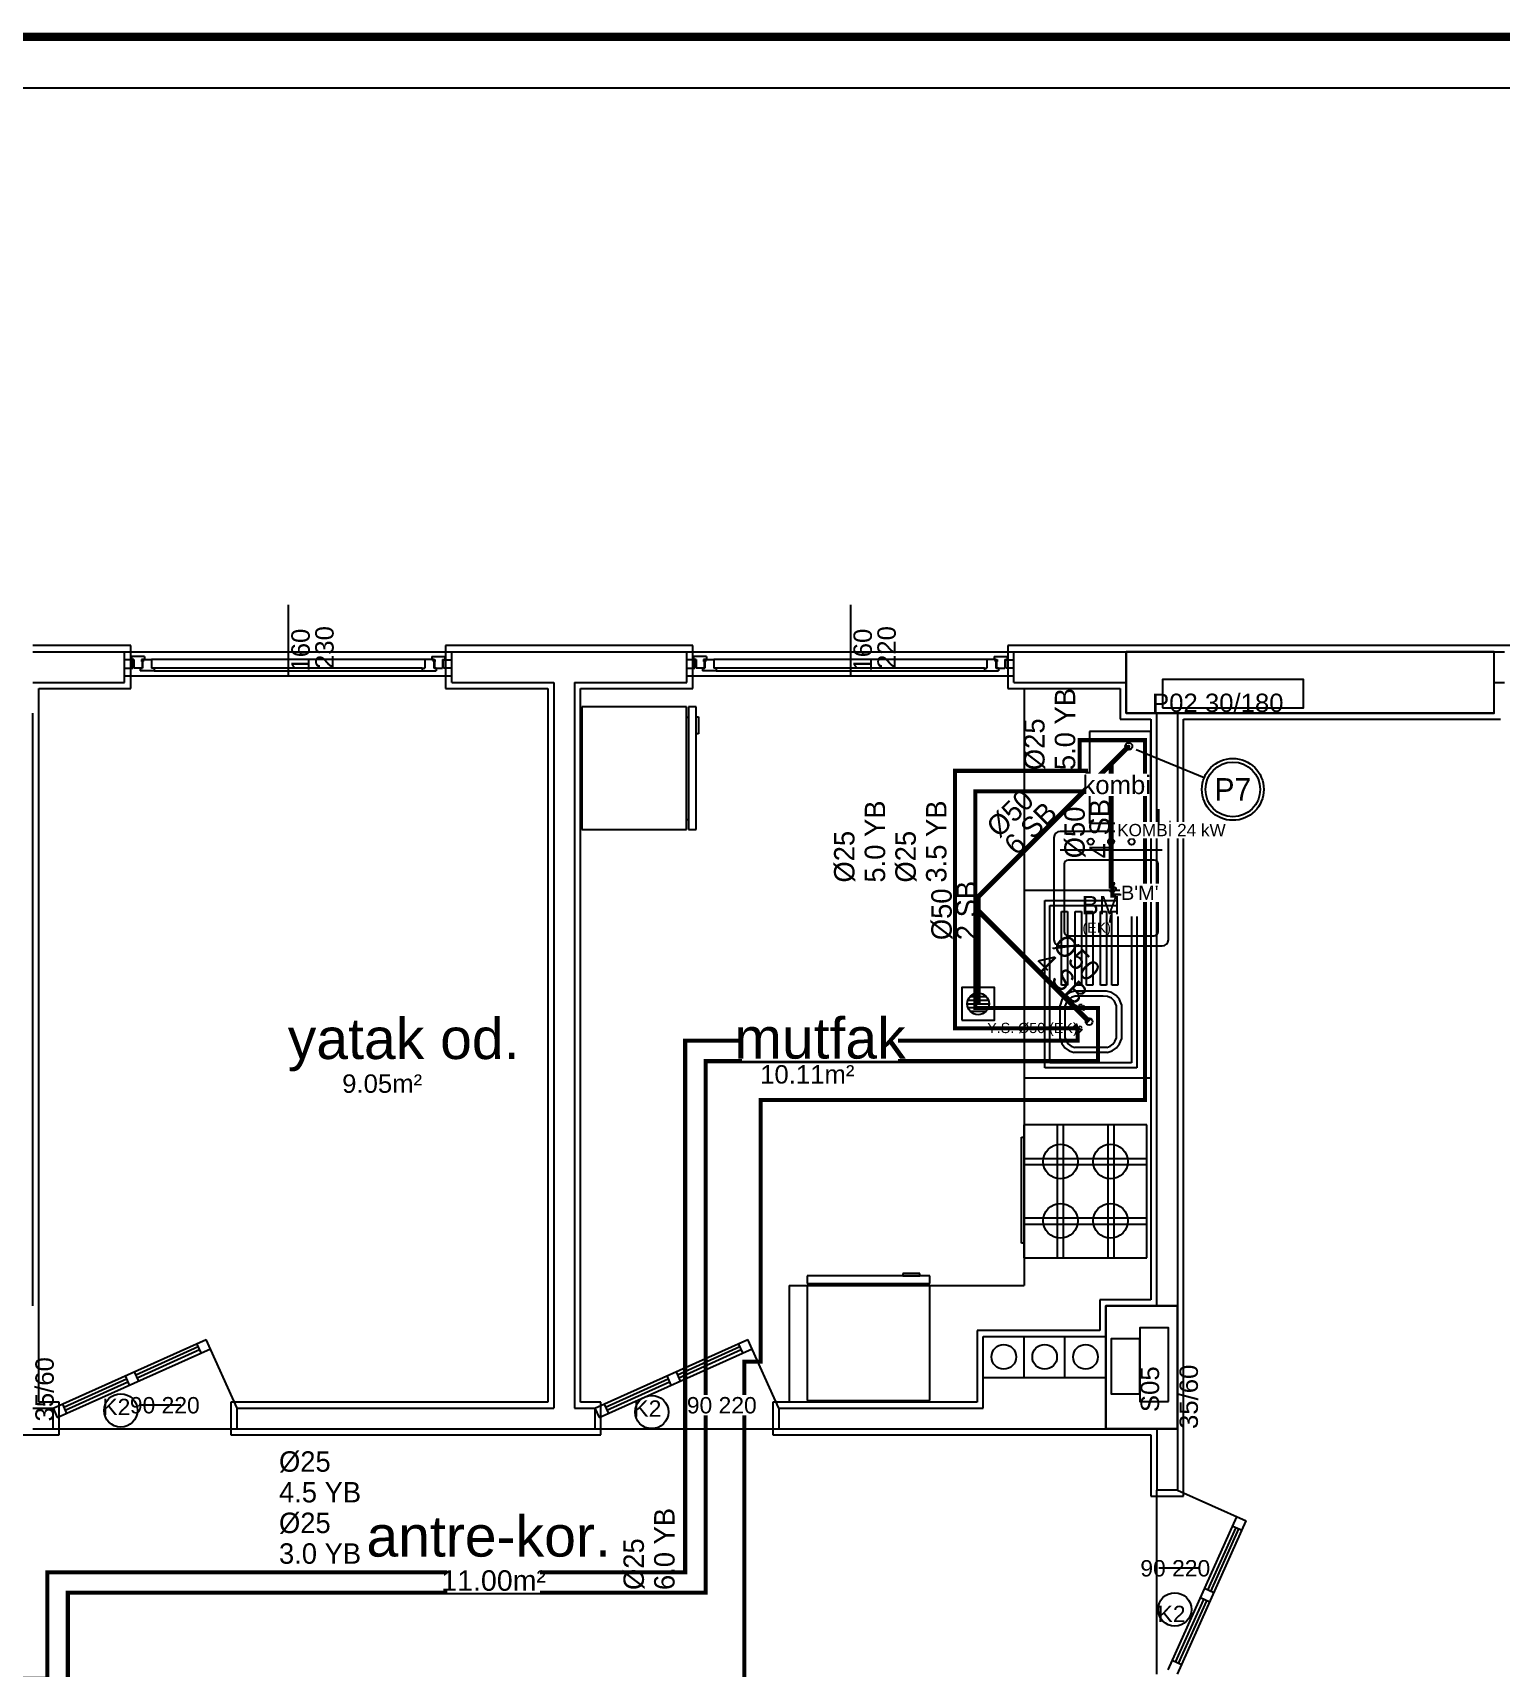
# Model space of a CAD drawing. Header units: centimetres. Extents: x -7420 to 31836, y -2 to 2802.
# Drawn here: x 13361 to 14079, y 2003 to 2802 of the extents above; entities that cross this region are included whole.
import ezdxf
from ezdxf.enums import TextEntityAlignment as Align

# ---------------------------------------------------------------- set-up
doc = ezdxf.new("R2010")
doc.units = ezdxf.units.CM
doc.linetypes.add('BASMA HATTI', pattern=[31, 25, -6])
doc.linetypes.add('PISSU HATTI', pattern=[26, 20, -6])
for name, color, linetype in [('ROTAS-CIHAZ', 135, 'CONTINUOUS'), ('ROTAS-MIMARI', 8, 'CONTINUOUS'), ('ROTAS-MIMARI-KOLON', 8, 'CONTINUOUS'), ('ROTAS-MIMARI-YAZI', 8, 'CONTINUOUS'), ('ROTAS-PAFTA', 7, 'CONTINUOUS'), ('ROTAS-PISSU-BORU-TAVANDAN', 6, 'PISSU HATTI'), ('ROTAS-PISSU-KOLONNO', 211, 'CONTINUOUS'), ('ROTAS-SEMBOL-KILAVUZ', 8, 'Continuous'), ('ROTAS-SICAKSU-BORU', 1, 'BASMA HATTI'), ('ROTAS-SOGUKSU-BORU', 5, 'CONTINUOUS'), ('ROTAS-TEFRIS', 15, 'CONTINUOUS')]:
    doc.layers.add(name, color=color, linetype=linetype)
doc.styles.add('ROTAS', font='arial.ttf')

# ---------------------------------------------------------------- blocks, each defined once
blk = doc.blocks.new('ROTAS-PIS-SU-CAP-SB')
for tag, p in [('PSCP_001', (0.833, 1.29)), ('PS_001', (0.833, 0.066))]:
    blk.add_attdef(tag, p, '', height=1)
blk = doc.blocks.new('ROTAS-YER-SUZGECI-PLAN')
for p, q in [((-6.67, 0), (6.67, 0)), ((-6.27, 2.27), (6.27, 2.27)), ((-4.89, 4.53), (4.89, 4.53)), ((-6.27, -2.27), (6.27, -2.27)), ((-4.89, -4.53), (4.89, -4.53))]:
    blk.add_line(p, q)
blk.add_lwpolyline([(-10, -10), (10, -10), (10, 10), (-10, 10)], close=True)
blk.add_circle((0, 0), 6.67)
blk = doc.blocks.new('ROTAS-PIS-SU-KOLON')
h = blk.add_hatch(color=256)
h.dxf.hatch_style = 1
h.paths.add_polyline_path([(1.5, 0), (1.5, 0.4), (1.3, 0.8), (1.1, 1.1), (0.8, 1.3), (0.4, 1.5), (0, 1.5), (-0.4, 1.5), (-0.8, 1.3), (-1.1, 1.1), (-1.3, 0.8), (-1.5, 0.4), (-1.5, 0), (-1.5, -0.4), (-1.3, -0.8), (-1.1, -1.1), (-0.8, -1.3), (-0.4, -1.5), (0, -1.5), (0.4, -1.5), (0.8, -1.3), (1.1, -1.1), (1.3, -0.8), (1.5, -0.4)])
blk.add_circle((0, 0), 3.5)
blk = doc.blocks.new('ROTAS-KURESEL-VANA')
for p, q in [((0, 3.1), (0, 8)), ((0, 8), (5.4, 8))]:
    blk.add_line(p, q)
for points in [[(-9, 5.8), (-9, -5), (0, 0.4)], [(9, 5.8), (9, -5), (0, 0.4)]]:
    blk.add_lwpolyline(points, close=True)
blk.add_circle((0, 0.4), 2.71)
blk.add_attdef('CAP', text='', height=10).set_placement((-1.1, 0), align=Align.CENTER)
blk = doc.blocks.new('ROTAS-TEMIZ-SU-CAP-MB')
for tag, p in [('SOCP_001', (0.833, 4.917)), ('SO_001', (0.833, 3.417)), ('SCCP_001', (0.833, 1.917)), ('SC_001', (0.833, 0.417))]:
    blk.add_attdef(tag, p, '', height=1)
blk = doc.blocks.new('ROTAS-KOLON-NO-PIS-SU')
for radius in [27.5, 24.3]:
    blk.add_circle((0, 0), radius)
blk.add_attdef('K', text='', height=20).set_placement((0, 0), align=Align.MIDDLE_CENTER)

msp = doc.modelspace()

# ---------------------------------------------------------------- linework, layer by layer
at = {"layer": 'ROTAS-MIMARI'}
for p, q in [((13485.82, 2522.15), (13485.82, 2487.42)), ((13760.82, 2522.15), (13760.82, 2487.42)), ((13408.82, 2502.24), (13360.82, 2502.24)), ((13360.82, 2499.24), (13405.82, 2499.24)), ((13405.82, 2484.24), (13405.82, 2499.24)), ((13405.82, 2484.24), (13405.82, 2499.24)), ((13405.82, 2499.24), (13565.82, 2499.24)), ((13409.82, 2495.23), (13405.82, 2495.23)), ((13408.82, 2481.24), (13408.82, 2502.24)), ((13409.12, 2496.83), (13409.12, 2495.43)), ((13415.52, 2496.83), (13409.12, 2496.83)), ((13410.32, 2495.43), (13409.12, 2495.43)), ((13409.82, 2491.23), (13409.82, 2495.23)), ((13410.32, 2495.43), (13410.32, 2491.23)), ((13414.02, 2495.43), (13414.02, 2494.43)), ((13415.52, 2495.43), (13414.02, 2495.43)), ((13414.32, 2494.43), (13414.02, 2494.43)), ((13414.32, 2494.43), (13414.32, 2491.23)), ((13414.62, 2495.43), (13419.02, 2495.43)), ((13414.62, 2495.43), (13414.62, 2494.93)), ((13414.92, 2494.93), (13414.62, 2494.93)), ((13414.92, 2494.43), (13414.62, 2494.43)), ((13414.62, 2494.43), (13414.62, 2491.23)), ((13414.92, 2494.93), (13414.92, 2494.43)), ((13415.52, 2496.83), (13415.52, 2495.43)), ((13552.62, 2495.43), (13419.02, 2495.43)), ((13419.02, 2495.43), (13419.02, 2491.23)), ((13557.02, 2495.43), (13552.62, 2495.43)), ((13552.62, 2495.43), (13552.62, 2491.23)), ((13556.12, 2496.83), (13556.12, 2495.43)), ((13556.12, 2496.83), (13562.52, 2496.83)), ((13556.12, 2495.43), (13557.62, 2495.43)), ((13556.72, 2494.93), (13557.02, 2494.93)), ((13556.72, 2494.93), (13556.72, 2494.43)), ((13556.72, 2494.43), (13557.02, 2494.43)), ((13557.02, 2495.43), (13557.02, 2494.93)), ((13557.02, 2494.43), (13557.02, 2491.23)), ((13557.32, 2494.43), (13557.32, 2491.23)), ((13557.32, 2494.43), (13557.62, 2494.43)), ((13557.62, 2495.43), (13557.62, 2494.43)), ((13561.32, 2495.43), (13561.32, 2491.23)), ((13561.32, 2495.43), (13562.52, 2495.43)), ((13561.82, 2495.23), (13565.82, 2495.23)), ((13561.82, 2491.23), (13561.82, 2495.23)), ((13562.52, 2496.83), (13562.52, 2495.43)), ((13683.82, 2502.24), (13562.82, 2502.24)), ((13562.82, 2502.24), (13562.82, 2481.24)), ((13565.82, 2499.24), (13680.82, 2499.24)), ((13565.82, 2484.24), (13565.82, 2499.24)), ((13680.82, 2484.24), (13680.82, 2499.24)), ((13680.82, 2484.24), (13680.82, 2499.24)), ((13680.82, 2499.24), (13840.82, 2499.24)), ((13684.82, 2495.23), (13680.82, 2495.23)), ((13683.82, 2481.24), (13683.82, 2502.24)), ((13684.12, 2496.83), (13684.12, 2495.43)), ((13690.52, 2496.83), (13684.12, 2496.83)), ((13685.32, 2495.43), (13684.12, 2495.43)), ((13684.82, 2491.23), (13684.82, 2495.23)), ((13685.32, 2495.43), (13685.32, 2491.23)), ((13689.02, 2495.43), (13689.02, 2494.43)), ((13690.52, 2495.43), (13689.02, 2495.43)), ((13689.32, 2494.43), (13689.02, 2494.43)), ((13689.32, 2494.43), (13689.32, 2491.23)), ((13689.62, 2495.43), (13694.02, 2495.43)), ((13689.62, 2495.43), (13689.62, 2494.93)), ((13689.92, 2494.93), (13689.62, 2494.93)), ((13689.92, 2494.43), (13689.62, 2494.43)), ((13689.62, 2494.43), (13689.62, 2491.23)), ((13689.92, 2494.93), (13689.92, 2494.43)), ((13690.52, 2496.83), (13690.52, 2495.43)), ((13827.62, 2495.43), (13694.02, 2495.43)), ((13694.02, 2495.43), (13694.02, 2491.23)), ((13832.02, 2495.43), (13827.62, 2495.43)), ((13827.62, 2495.43), (13827.62, 2491.23)), ((13831.12, 2496.83), (13831.12, 2495.43)), ((13831.12, 2496.83), (13837.52, 2496.83)), ((13831.12, 2495.43), (13832.62, 2495.43)), ((13831.72, 2494.93), (13832.02, 2494.93)), ((13831.72, 2494.93), (13831.72, 2494.43)), ((13831.72, 2494.43), (13832.02, 2494.43)), ((13832.02, 2495.43), (13832.02, 2494.93)), ((13832.02, 2494.43), (13832.02, 2491.23)), ((13832.32, 2494.43), (13832.32, 2491.23)), ((13832.32, 2494.43), (13832.62, 2494.43)), ((13832.62, 2495.43), (13832.62, 2494.43)), ((13836.32, 2495.43), (13836.32, 2491.23)), ((13836.32, 2495.43), (13837.52, 2495.43)), ((13836.82, 2495.23), (13840.82, 2495.23)), ((13836.82, 2491.23), (13836.82, 2495.23)), ((13837.52, 2496.83), (13837.52, 2495.43)), ((13895.82, 2502.24), (13837.82, 2502.24)), ((13837.82, 2502.24), (13837.82, 2481.24)), ((13840.82, 2499.24), (13895.82, 2499.24)), ((13840.82, 2484.24), (13840.82, 2499.24)), ((13840.82, 2484.24), (13840.82, 2499.24)), ((14075.82, 2502.24), (13895.82, 2502.24)), ((14083.82, 2502.24), (14075.82, 2502.24)), ((14075.82, 2499.24), (14080.82, 2499.24)), ((13405.82, 2491.23), (13409.82, 2491.23)), ((13405.82, 2487.42), (13565.82, 2487.42)), ((13414.32, 2491.23), (13410.32, 2491.23)), ((13413.42, 2491.23), (13414.62, 2491.23)), ((13413.42, 2491.23), (13413.42, 2489.83)), ((13420.22, 2489.83), (13413.42, 2489.83)), ((13420.22, 2491.23), (13419.02, 2491.23)), ((13551.42, 2491.23), (13420.22, 2491.23)), ((13420.22, 2491.23), (13420.22, 2489.83)), ((13420.22, 2489.83), (13551.42, 2489.83)), ((13551.42, 2491.23), (13551.42, 2489.83)), ((13551.42, 2491.23), (13552.62, 2491.23)), ((13551.42, 2489.83), (13558.22, 2489.83)), ((13558.22, 2491.23), (13557.02, 2491.23)), ((13557.32, 2491.23), (13561.32, 2491.23)), ((13558.22, 2491.23), (13558.22, 2489.83)), ((13565.82, 2491.23), (13561.82, 2491.23)), ((13680.82, 2491.23), (13684.82, 2491.23)), ((13680.82, 2487.42), (13840.82, 2487.42)), ((13689.32, 2491.23), (13685.32, 2491.23)), ((13688.42, 2491.23), (13689.62, 2491.23)), ((13688.42, 2491.23), (13688.42, 2489.83)), ((13695.22, 2489.83), (13688.42, 2489.83)), ((13695.22, 2491.23), (13694.02, 2491.23)), ((13826.42, 2491.23), (13695.22, 2491.23)), ((13695.22, 2491.23), (13695.22, 2489.83)), ((13695.22, 2489.83), (13826.42, 2489.83)), ((13826.42, 2491.23), (13826.42, 2489.83)), ((13826.42, 2491.23), (13827.62, 2491.23)), ((13826.42, 2489.83), (13833.22, 2489.83)), ((13833.22, 2491.23), (13832.02, 2491.23)), ((13832.32, 2491.23), (13836.32, 2491.23)), ((13833.22, 2491.23), (13833.22, 2489.83)), ((13840.82, 2491.23), (13836.82, 2491.23)), ((13360.82, 2484.24), (13405.82, 2484.24)), ((13363.82, 2481.24), (13408.82, 2481.24)), ((13363.82, 2466.24), (13363.82, 2481.24)), ((13562.82, 2481.24), (13612.82, 2481.24)), ((13565.82, 2484.24), (13615.82, 2484.24)), ((13612.82, 2481.24), (13612.82, 2132.24)), ((13615.82, 2484.24), (13615.82, 2129.24)), ((13625.82, 2484.24), (13625.82, 2129.24)), ((13625.82, 2484.24), (13680.82, 2484.24)), ((13628.82, 2132.24), (13628.82, 2481.24)), ((13628.82, 2481.24), (13683.82, 2481.24)), ((13837.82, 2481.24), (13892.82, 2481.24)), ((13840.82, 2484.24), (13895.82, 2484.24)), ((13845.82, 2481.24), (13845.82, 2189.24)), ((13892.82, 2481.24), (13892.82, 2466.24)), ((14075.82, 2484.24), (14080.82, 2484.24)), ((13680.64, 2472.23), (13629.48, 2472.23)), ((13629.48, 2472.23), (13629.48, 2412.23)), ((13680.63, 2412.23), (13680.64, 2472.23)), ((13681.62, 2472.23), (13681.62, 2412.23)), ((13685.47, 2472.23), (13681.62, 2472.23)), ((13685.46, 2412.23), (13685.47, 2472.23)), ((13360.82, 2179.24), (13360.82, 2469.24)), ((13363.82, 2177.24), (13363.82, 2466.24)), ((13680.64, 2467.23), (13681.62, 2467.23)), ((13685.47, 2467.46), (13686.55, 2467.46)), ((13685.47, 2459.15), (13685.47, 2467.46)), ((13686.55, 2467.46), (13686.55, 2459.15)), ((13892.82, 2466.24), (13897.82, 2466.24)), ((13897.82, 2466.24), (13907.82, 2466.24)), ((13910.82, 2469.24), (13900.82, 2469.24)), ((13907.82, 2466.24), (13907.82, 2182.24)), ((13910.82, 2179.24), (13910.82, 2469.24)), ((13920.82, 2469.24), (13920.82, 2179.24)), ((13923.82, 2179.24), (13923.82, 2466.24)), ((13923.82, 2466.24), (14078.82, 2466.24)), ((13686.55, 2459.15), (13685.47, 2459.15)), ((13877.82, 2460.15), (13877.82, 2415.15)), ((13907.82, 2460.15), (13877.82, 2460.15)), ((13907.82, 2415.15), (13907.82, 2460.15)), ((13876.53, 2435.16), (13876.53, 2440.15)), ((13876.53, 2440.15), (13877.82, 2440.15)), ((13877.82, 2435.16), (13876.53, 2435.16)), ((13680.63, 2417.23), (13681.62, 2417.23)), ((13907.82, 2415.15), (13877.82, 2415.15)), ((13629.48, 2412.23), (13680.63, 2412.23)), ((13681.62, 2412.23), (13685.46, 2412.23)), ((13845.82, 2382.54), (13907.82, 2382.54)), ((13855.9, 2295.73), (13855.9, 2377.54)), ((13855.9, 2377.54), (13900.9, 2377.54)), ((13858.4, 2298.23), (13858.4, 2375.04)), ((13858.4, 2375.04), (13898.4, 2375.04)), ((13898.4, 2375.04), (13898.4, 2298.23)), ((13900.9, 2377.54), (13900.9, 2295.73)), ((13864.11, 2336.15), (13864.11, 2372.18)), ((13864.11, 2372.18), (13867.11, 2372.18)), ((13867.11, 2372.18), (13867.11, 2336.15)), ((13870.86, 2336.15), (13870.86, 2372.18)), ((13870.86, 2372.18), (13873.86, 2372.18)), ((13873.86, 2372.18), (13873.86, 2336.15)), ((13876.42, 2336.15), (13876.42, 2372.18)), ((13876.42, 2372.18), (13879.42, 2372.18)), ((13879.42, 2372.18), (13879.42, 2336.15)), ((13883.17, 2336.15), (13883.17, 2372.18)), ((13883.17, 2372.18), (13886.17, 2372.18)), ((13886.17, 2372.18), (13886.17, 2336.15)), ((13888.73, 2336.15), (13888.73, 2372.18)), ((13888.73, 2372.18), (13891.73, 2372.18)), ((13891.73, 2372.18), (13891.73, 2336.15)), ((13867.11, 2336.15), (13864.11, 2336.15)), ((13873.86, 2336.15), (13870.86, 2336.15)), ((13879.42, 2336.15), (13876.42, 2336.15)), ((13886.17, 2336.15), (13883.17, 2336.15)), ((13891.73, 2336.15), (13888.73, 2336.15)), ((13886.14, 2333.22), (13870.71, 2333.22)), ((13884.42, 2330.72), (13870.71, 2330.72)), ((13893.4, 2326.62), (13893.4, 2309.79)), ((13863.4, 2310.02), (13863.4, 2326.39)), ((13865.9, 2310.26), (13865.9, 2326.15)), ((13890.9, 2326.33), (13890.9, 2310.07)), ((13886.5, 2303.23), (13870.35, 2303.23)), ((13886.29, 2305.73), (13870.56, 2305.73)), ((13900.9, 2295.73), (13855.9, 2295.73)), ((13898.4, 2298.23), (13858.4, 2298.23)), ((13907.82, 2290.73), (13845.82, 2290.73)), ((13845.82, 2202.86), (13845.83, 2267.86)), ((13905.83, 2267.86), (13845.83, 2267.86)), ((13861.92, 2267.86), (13861.92, 2202.86)), ((13864.92, 2267.86), (13864.92, 2202.86)), ((13886.73, 2267.86), (13886.74, 2202.86)), ((13889.73, 2267.86), (13889.74, 2202.86)), ((13905.82, 2202.86), (13905.83, 2267.86)), ((13844.54, 2261.76), (13845.83, 2261.76)), ((13844.54, 2220), (13844.54, 2261.76)), ((13845.83, 2251.43), (13905.83, 2251.44)), ((13845.83, 2248.43), (13905.83, 2248.44)), ((13844.54, 2210), (13844.54, 2220)), ((13845.83, 2222.29), (13905.83, 2222.28)), ((13845.83, 2219.29), (13905.83, 2219.28)), ((13845.83, 2210), (13844.54, 2210)), ((13845.82, 2202.86), (13905.82, 2202.86)), ((13799.64, 2194.06), (13739.64, 2194.07)), ((13739.64, 2194.07), (13739.64, 2190.22)), ((13794.88, 2195.15), (13786.56, 2195.15)), ((13786.56, 2195.15), (13786.56, 2194.07)), ((13786.56, 2194.07), (13794.88, 2194.07)), ((13794.88, 2194.07), (13794.88, 2195.15)), ((13799.64, 2190.21), (13799.64, 2194.06)), ((13730.82, 2189.24), (13845.82, 2189.24)), ((13730.82, 2189.24), (13730.82, 2132.24)), ((13739.64, 2189.24), (13739.63, 2133.08)), ((13739.64, 2190.22), (13799.64, 2190.21)), ((13799.64, 2189.23), (13739.64, 2189.24)), ((13744.64, 2189.24), (13744.64, 2190.22)), ((13794.64, 2189.23), (13794.64, 2190.21)), ((13799.63, 2133.08), (13799.64, 2189.23)), ((13363.82, 2132.24), (13363.82, 2177.24)), ((13907.82, 2182.24), (13882.82, 2182.24)), ((13882.82, 2182.24), (13882.82, 2167.24)), ((13923.82, 2119.24), (13923.82, 2179.24)), ((13882.82, 2167.24), (13822.82, 2167.24)), ((13822.82, 2167.24), (13822.82, 2164.24)), ((13370.82, 2129.24), (13445.71, 2162.88)), ((13411.21, 2145.6), (13441.81, 2159.35)), ((13443.19, 2156.27), (13441.15, 2160.83)), ((13460.82, 2129.24), (13445.71, 2162.88)), ((13635.82, 2129.24), (13710.71, 2162.88)), ((13676.21, 2145.6), (13706.81, 2159.35)), ((13708.19, 2156.27), (13706.15, 2160.83)), ((13725.82, 2129.24), (13710.71, 2162.88)), ((13822.82, 2164.24), (13822.82, 2132.24)), ((13825.82, 2129.24), (13825.82, 2164.24)), ((13825.82, 2164.24), (13885.82, 2164.24)), ((13825.82, 2164.24), (13885.82, 2164.24)), ((13825.82, 2164.24), (13885.82, 2164.24)), ((13825.82, 2164.24), (13885.82, 2164.24)), ((13825.82, 2164.24), (13885.82, 2164.24)), ((13845.82, 2144.24), (13845.82, 2164.24)), ((13865.82, 2144.24), (13865.82, 2164.24)), ((13372.87, 2124.68), (13447.76, 2158.32)), ((13411.86, 2144.16), (13442.46, 2157.91)), ((13637.87, 2124.68), (13712.76, 2158.32)), ((13676.86, 2144.16), (13707.46, 2157.91)), ((13376.05, 2129.8), (13406.65, 2143.55)), ((13405.99, 2145.03), (13408.03, 2140.47)), ((13410.55, 2147.08), (13412.6, 2142.52)), ((13641.05, 2129.8), (13671.65, 2143.55)), ((13670.99, 2145.03), (13673.03, 2140.47)), ((13675.55, 2147.08), (13677.6, 2142.52)), ((13825.82, 2144.24), (13885.82, 2144.24)), ((13376.7, 2128.36), (13407.3, 2142.11)), ((13641.7, 2128.36), (13672.3, 2142.11)), ((13360.82, 2129.24), (13370.82, 2129.24)), ((13373.82, 2132.24), (13363.82, 2132.24)), ((13370.82, 2119.24), (13370.82, 2129.24)), ((13370.82, 2129.24), (13372.87, 2124.68)), ((13373.82, 2116.24), (13373.82, 2132.24)), ((13375.39, 2131.29), (13377.44, 2126.72)), ((13414.03, 2130.85), (13433.35, 2130.85)), ((13612.82, 2132.24), (13457.82, 2132.24)), ((13457.82, 2132.24), (13457.82, 2116.24)), ((13460.82, 2129.24), (13615.82, 2129.24)), ((13460.82, 2119.24), (13460.82, 2129.24)), ((13625.82, 2129.24), (13635.82, 2129.24)), ((13638.82, 2132.24), (13628.82, 2132.24)), ((13635.82, 2129.24), (13635.82, 2119.24)), ((13635.82, 2129.24), (13637.87, 2124.68)), ((13638.82, 2116.24), (13638.82, 2132.24)), ((13640.39, 2131.29), (13642.44, 2126.72)), ((13686.51, 2130.85), (13705.83, 2130.85)), ((13822.82, 2132.24), (13722.82, 2132.24)), ((13722.82, 2132.24), (13722.82, 2116.24)), ((13725.82, 2129.24), (13825.82, 2129.24)), ((13725.82, 2129.24), (13725.82, 2119.24)), ((13739.63, 2133.08), (13799.63, 2133.08)), ((13360.82, 2119.24), (13370.82, 2119.24)), ((13370.82, 2119.24), (13460.82, 2119.24)), ((13460.82, 2119.24), (13635.82, 2119.24)), ((13635.82, 2119.24), (13725.82, 2119.24)), ((13725.82, 2119.24), (13885.82, 2119.24)), ((13910.82, 2119.24), (13910.82, 2089.24)), ((13920.82, 2119.24), (13920.82, 2089.24)), ((13923.82, 2086.24), (13923.82, 2119.24)), ((13312.82, 2116.24), (13373.82, 2116.24)), ((13457.82, 2116.24), (13638.82, 2116.24)), ((13722.82, 2116.24), (13882.82, 2116.24)), ((13882.82, 2116.24), (13907.82, 2116.24)), ((13907.82, 2116.24), (13907.82, 2086.24)), ((13920.82, 2089.24), (13910.82, 2089.24)), ((13910.82, 1999.24), (13910.82, 2089.24)), ((13920.82, 2089.24), (13954.47, 2074.12)), ((13907.82, 2086.24), (13923.82, 2086.24)), ((13916.26, 2001.29), (13949.91, 2076.17)), ((13920.82, 1999.24), (13954.47, 2074.12)), ((13935.75, 2040.27), (13949.5, 2070.87)), ((13947.86, 2071.61), (13952.42, 2069.56)), ((13937.19, 2039.62), (13950.94, 2070.22)), ((13931.05, 2051.09), (13911.72, 2051.09)), ((13938.67, 2038.96), (13934.11, 2041.01)), ((13919.95, 2005.11), (13933.7, 2035.71)), ((13921.39, 2004.46), (13935.14, 2035.06)), ((13936.62, 2034.4), (13932.06, 2036.45)), ((13922.87, 2003.8), (13918.31, 2005.85))]:
    msp.add_line(p, q, dxfattribs=at)
for points in [[(14075.82, 2469.24), (13895.82, 2469.24), (13895.82, 2499.24)], [(13895.82, 2499.24), (14075.82, 2499.24)], [(14075.82, 2469.24), (14075.82, 2499.24)], [(13870.71, 2333.22), (13868.11, 2332.49), (13865.92, 2331.02), (13864.31, 2328.94), (13863.4, 2326.39)], [(13870.99, 2330.74), (13869.21, 2330.25), (13867.71, 2329.26), (13866.57, 2327.86), (13865.9, 2326.15)], [(13890.9, 2326.33), (13890, 2328.3), (13888.5, 2329.77), (13886.58, 2330.61), (13884.42, 2330.72)], [(13893.4, 2326.62), (13892.46, 2329.09), (13890.84, 2331.1), (13888.68, 2332.52), (13886.14, 2333.22)], [(13863.4, 2310.02), (13864.26, 2307.55), (13865.79, 2305.52), (13867.87, 2304.03), (13870.35, 2303.23)], [(13865.9, 2310.26), (13866.52, 2308.64), (13867.55, 2307.3), (13868.92, 2306.3), (13870.56, 2305.73)], [(13886.29, 2305.73), (13887.88, 2306.28), (13889.23, 2307.23), (13890.26, 2308.52), (13890.9, 2310.07)], [(13886.5, 2303.23), (13888.93, 2304.01), (13890.97, 2305.44), (13892.51, 2307.4), (13893.4, 2309.79)], [(13885.82, 2119.24), (13885.82, 2179.24)], [(13885.82, 2179.24), (13920.82, 2179.24)], [(13920.82, 2179.24), (13920.82, 2119.24)], [(13920.82, 2119.24), (13885.82, 2119.24)]]:
    msp.add_lwpolyline(points, dxfattribs=at)
for centre, radius in [((13877.63, 2318.34), 1.68), ((13863.6, 2249.86), 8.48), ((13888.05, 2249.86), 8.48), ((13863.6, 2220.86), 8.48), ((13888.05, 2220.86), 8.48), ((13835.88, 2154.35), 6.03), ((13855.88, 2154.35), 6.03), ((13875.88, 2154.35), 6.03), ((13403.89, 2128.16), 8.14), ((13663.66, 2127.39), 8.14), ((13919.52, 2030.84), 8.14)]:
    msp.add_circle(centre, radius, dxfattribs=at)
at = {"layer": 'ROTAS-MIMARI-KOLON'}
for points in [[(14075.82, 2499.24), (13895.82, 2499.24), (13895.82, 2469.24), (14075.82, 2469.24), (14075.82, 2499.24)], [(13913.5, 2471.75), (13982.47, 2471.75), (13982.47, 2485.72), (13913.5, 2485.72), (13913.5, 2471.75)], [(13920.82, 2179.24), (13885.82, 2179.24), (13885.82, 2119.24), (13920.82, 2119.24), (13920.82, 2179.24)], [(13916.46, 2132.49), (13916.46, 2168.61), (13902.49, 2168.61), (13902.49, 2132.49), (13916.46, 2132.49)], [(13902.4, 2136.21), (13902.4, 2163.23), (13888.44, 2163.23), (13888.44, 2136.21), (13902.4, 2136.21)]]:
    msp.add_lwpolyline(points, dxfattribs=at)
at = {"layer": 'ROTAS-PAFTA'}
for points, const_width in [([(12500, 0), (15000, 0), (15000, 2800), (12500, 2800)], 4), ([(12525, 25), (14975, 25), (14975, 2775), (12525, 2775)], 1)]:
    msp.add_lwpolyline(points, close=True, dxfattribs=dict(at, const_width=const_width))
at = {"layer": 'ROTAS-PISSU-BORU-TAVANDAN', "const_width": 2.5}
for points in [[(13888.4, 2444.4), (13897, 2453)], [(13823.32, 2372.66), (13823.32, 2379.32), (13888.4, 2444.4)], [(13888.4, 2383.34), (13888.4, 2444.4)], [(13823.32, 2327.02), (13823.32, 2372.66)], [(13877.63, 2318.34), (13823.32, 2372.66)]]:
    msp.add_lwpolyline(points, dxfattribs=at)
at = {"layer": 'ROTAS-PISSU-KOLONNO'}
msp.add_line((13900.7, 2451.47), (13933.96, 2437.69), dxfattribs=at)
at = {"layer": 'ROTAS-SICAKSU-BORU', "const_width": 2}
msp.add_lwpolyline([(13877, 2431), (13822, 2431), (13822, 2325), (13882, 2325), (13882, 2299), (13690, 2299), (13690, 2039), (13378, 2039), (13378, 1987), (13302, 1987), (13302, 1889), (13342, 1889), (13342, 1785), (13358, 1785), (13358, 1751), (13304, 1751), (13304, 1775), (13172, 1775), (13172, 1999), (13016, 1999), (13016, 2031), (12926, 2031), (12926, 2020)], dxfattribs=at)
at = {"layer": 'ROTAS-SOGUKSU-BORU', "const_width": 2}
for points in [[(13889, 2384), (13889, 2380), (13905, 2380), (13905, 2456), (13873, 2456), (13873, 2441)], [(13877, 2441), (13812, 2441), (13812, 2315), (13872, 2315), (13872, 2309), (13680, 2309), (13680, 2049), (13368, 2049), (13368, 1997), (13292, 1997), (13292, 1879), (13332, 1879), (13332, 1775), (13348, 1775), (13348, 1761), (13314, 1761), (13314, 1785), (13182, 1785), (13182, 2009), (13026, 2009), (13026, 2041), (12916, 2041), (12916, 2020)], [(13709, 1912), (13709, 2152), (13717, 2152), (13717, 2280), (13905, 2280), (13905, 2380)]]:
    msp.add_lwpolyline(points, dxfattribs=at)
at = {"layer": 'ROTAS-TEFRIS'}
msp.add_line((13863.4, 2402.34), (13913.4, 2402.34), dxfattribs=at)
for points in [[(13913.4, 2355.34), (13914.55, 2355.57), (13915.52, 2356.22), (13916.17, 2357.2), (13916.4, 2358.34), (13916.4, 2408.34), (13916.17, 2409.49), (13915.52, 2410.47), (13914.55, 2411.12), (13913.4, 2411.34), (13863.4, 2411.34), (13862.25, 2411.12), (13861.28, 2410.47), (13860.63, 2409.49), (13860.4, 2408.34), (13860.4, 2358.34), (13860.63, 2357.2), (13861.28, 2356.22), (13862.25, 2355.57), (13863.4, 2355.34)], [(13909.4, 2360.34), (13910.17, 2360.5), (13910.82, 2360.93), (13911.25, 2361.58), (13911.4, 2362.34), (13911.4, 2395.34), (13911.25, 2396.11), (13910.82, 2396.76), (13910.17, 2397.19), (13909.4, 2397.34), (13867.4, 2397.34), (13866.64, 2397.19), (13865.99, 2396.76), (13865.55, 2396.11), (13865.4, 2395.34), (13865.4, 2362.34), (13865.55, 2361.58), (13865.99, 2360.93), (13866.64, 2360.5), (13867.4, 2360.34)]]:
    msp.add_lwpolyline(points, close=True, dxfattribs=at)
for centre in [(13878.4, 2406.34), (13888.4, 2406.34), (13898.4, 2406.34)]:
    msp.add_circle(centre, 1.5, dxfattribs=at)

# ---------------------------------------------------------------- block references
ref = msp.add_blockref('ROTAS-TEMIZ-SU-CAP-MB', (13905, 2433), dxfattribs=dict(at, xscale=10, yscale=10, rotation=90))
ref.add_attrib('SO_001', '5.0 YB', (13870.83, 2441.33), dxfattribs={"height": 10, "rotation": 90})
ref.add_attrib('SOCP_001', 'Ø25', (13855.83, 2441.33), dxfattribs={"height": 10, "rotation": 90})
for name, p, xscale, yscale in [('ROTAS-PIS-SU-KOLON', (13897, 2453), 0.5, 0.5), ('ROTAS-YER-SUZGECI-PLAN', (13823.32, 2327.02), 0.8, 0.8), ('ROTAS-KURESEL-VANA', (13873, 2325), 0.22, 0.22)]:
    msp.add_blockref(name, p, dxfattribs=dict(at, xscale=xscale, yscale=yscale))
ref = msp.add_blockref('ROTAS-PIS-SU-CAP-SB', (13836.77, 2392.77), dxfattribs=dict(at, xscale=10, yscale=10, rotation=44.99999999998719))
ref.add_attrib('PSCP_001', 'Ø50', (13833.54, 2407.78), dxfattribs={"height": 10, "rotation": 45})
ref.add_attrib('PS_001', '6 SB', (13842.2, 2399.12), dxfattribs={"height": 10, "rotation": 45})
ref = msp.add_blockref('ROTAS-TEMIZ-SU-CAP-MB', (13812, 2378), dxfattribs=dict(at, xscale=10, yscale=10, rotation=90))
ref.add_attrib('SCCP_001', 'Ø25', (13792.83, 2386.33), dxfattribs={"height": 10, "rotation": 90})
ref.add_attrib('SC_001', '3.5 YB', (13807.83, 2386.33), dxfattribs={"height": 10, "rotation": 90})
ref.add_attrib('SO_001', '5.0 YB', (13777.83, 2386.33), dxfattribs={"height": 10, "rotation": 90})
ref.add_attrib('SOCP_001', 'Ø25', (13762.83, 2386.33), dxfattribs={"height": 10, "rotation": 90})
ref = msp.add_blockref('ROTAS-PIS-SU-CAP-SB', (13823.32, 2349.84), dxfattribs=dict(at, xscale=10, yscale=10, rotation=90))
ref.add_attrib('PSCP_001', 'Ø50', (13810.42, 2358.17), dxfattribs={"height": 10, "rotation": 90})
ref.add_attrib('PS_001', '2 SB', (13822.67, 2358.17), dxfattribs={"height": 10, "rotation": 90})
ref = msp.add_blockref('ROTAS-PIS-SU-CAP-SB', (13844.11, 2351.86), dxfattribs=dict(at, xscale=10, yscale=10, rotation=-44.999999999984624))
ref.add_attrib('PSCP_001', 'Ø50', (13859.13, 2355.09), dxfattribs={"height": 10, "rotation": 315})
ref.add_attrib('PS_001', '4 SB', (13850.47, 2346.44), dxfattribs={"height": 10, "rotation": 315})
at = {"layer": 'ROTAS-TEFRIS', "xscale": 0.21999999999999997, "yscale": 0.21999999999999997, "rotation": -44.99999999999999}
msp.add_blockref('ROTAS-KURESEL-VANA', (13872, 2315), dxfattribs=at)
at = {"layer": 'ROTAS-TEFRIS'}
ref = msp.add_blockref('ROTAS-TEMIZ-SU-CAP-MB', (13473, 2049), dxfattribs=dict(at, xscale=10, yscale=10))
ref.add_attrib('SCCP_001', 'Ø25', (13481.33, 2068.17), dxfattribs={"height": 10})
ref.add_attrib('SC_001', '3.0 YB', (13481.33, 2053.17), dxfattribs={"height": 10})
ref.add_attrib('SO_001', '4.5 YB', (13481.33, 2083.17), dxfattribs={"height": 10})
ref.add_attrib('SOCP_001', 'Ø25', (13481.33, 2098.17), dxfattribs={"height": 10})
ref = msp.add_blockref('ROTAS-TEMIZ-SU-CAP-MB', (13709, 2032), dxfattribs=dict(at, xscale=10, yscale=10, rotation=90))
ref.add_attrib('SO_001', '6.0 YB', (13674.83, 2040.33), dxfattribs={"height": 10, "rotation": 90})
ref.add_attrib('SOCP_001', 'Ø25', (13659.83, 2040.33), dxfattribs={"height": 10, "rotation": 90})

# ---------------------------------------------------------------- texts
at = {"layer": 'ROTAS-CIHAZ', "style": 'ROTAS'}
msp.add_text('Y.S. Ø50 (EK)', height=5, dxfattribs=at).set_placement((13827.78, 2312.72))
at = {"layer": 'ROTAS-MIMARI-YAZI', "style": 'ROTAS'}
for s, p in [('230', (13503.55, 2501.28)), ('220', (13778.55, 2501.28)), ('160', (13491.85, 2500.02)), ('160', (13766.85, 2500.02)), ('35/60', (13366.62, 2138.49)), ('S05', (13907.35, 2138.53)), ('35/60', (13926.35, 2134.82))]:
    msp.add_text(s, height=9, rotation=90, dxfattribs=at).set_placement(p, align=Align.MIDDLE_CENTER)
for s, height, p in [('P02 30/180', 9, (13940.57, 2474.24)), ('yatak od.', 20, (13542.3, 2310.02)), ('9.05m²', 9, (13531.79, 2288)), ('90 220', 8, (13425.44, 2130.71)), ('K2', 8, (13401.76, 2129.85)), ('K2', 8, (13661.53, 2129.07)), ('antre-kor.', 20, (13583.87, 2066.67)), ('90 220', 8, (13919.77, 2050.96)), ('K2', 8, (13917.97, 2028.64))]:
    msp.add_text(s, height=height, dxfattribs=at).set_placement(p, align=Align.MIDDLE_CENTER)

# ---------------------------------------------------------------- next in the draw order: wipeouts: each hides what was drawn before it
for points in [[(13906.08, 2428.6), (13876.18, 2428.6), (13876.18, 2439.6), (13906.08, 2439.6)], [(13933.27, 2408.01), (13890.35, 2408.01), (13890.35, 2416.01), (13933.27, 2416.01)], [(13903.99, 2369.78), (13890.83, 2369.78), (13890.83, 2380.78), (13903.99, 2380.78)], [(13784.18, 2299.24), (13707.78, 2299.24), (13707.78, 2321.24), (13784.18, 2321.24)], [(13713.8, 2125.71), (13682.04, 2125.71), (13682.04, 2135.71), (13713.8, 2135.71)], [(13609.01, 2038.97), (13563.61, 2038.97), (13563.61, 2050.97), (13609.01, 2050.97)]]:
    msp.add_wipeout(points)

# ---------------------------------------------------------------- next in the draw order: linework, layer by layer
at = {"layer": 'ROTAS-SEMBOL-KILAVUZ'}
for p, q in [((13911.79, 2415.01), (13911.79, 2422.24)), ((13887.71, 2366.77), (13888.4, 2370.63))]:
    msp.add_line(p, q, dxfattribs=at)

# ---------------------------------------------------------------- next in the draw order: block references
at = {"layer": 'ROTAS-TEFRIS'}
ref = msp.add_blockref('ROTAS-KOLON-NO-PIS-SU', (13947.93, 2431.9), dxfattribs=dict(at, xscale=0.55, yscale=0.55))
ref.add_attrib('K', 'P7', dxfattribs={"height": 11}).set_placement((13947.93, 2431.9), align=Align.MIDDLE_CENTER)
ref = msp.add_blockref('ROTAS-PIS-SU-CAP-SB', (13888.4, 2389.87), dxfattribs=dict(at, xscale=10, yscale=10, rotation=90))
ref.add_attrib('PSCP_001', 'Ø50', (13875.5, 2398.21), dxfattribs={"height": 10, "rotation": 90})
ref.add_attrib('PS_001', '4 SB', (13887.75, 2398.21), dxfattribs={"height": 10, "rotation": 90})

# ---------------------------------------------------------------- next in the draw order: texts
at = {"layer": 'ROTAS-CIHAZ', "style": 'ROTAS'}
msp.add_text('KOMBİ 24 kW', height=6, dxfattribs=at).set_placement((13891.35, 2409.01))
msp.add_text('(EK)', height=5, dxfattribs=at).set_placement((13881.33, 2364.27), align=Align.MIDDLE_CENTER)
at = {"layer": 'ROTAS-MIMARI-YAZI', "style": 'ROTAS'}
for s, height, p in [('kombi', 9, (13891.13, 2434.1)), ('mutfak', 20, (13745.98, 2310.24)), ('10.11m²', 9, (13739.75, 2292.53)), ('90 220', 8, (13697.92, 2130.71)), ('11.00m²', 10, (13586.31, 2044.97))]:
    msp.add_text(s, height=height, dxfattribs=at).set_placement(p, align=Align.MIDDLE_CENTER)

# ---------------------------------------------------------------- next in the draw order: wipeouts: each hides what was drawn before it
msp.add_wipeout([(13912.08, 2376.84), (13892.72, 2376.84), (13892.72, 2385.84), (13912.08, 2385.84)])

# ---------------------------------------------------------------- next in the draw order: linework, layer by layer
at = {"layer": 'ROTAS-SEMBOL-KILAVUZ'}
msp.add_line((13893.34, 2380.35), (13888.4, 2380.35), dxfattribs=at)

# ---------------------------------------------------------------- next in the draw order: block references
at = {"layer": 'ROTAS-TEFRIS', "xscale": 0.22, "yscale": 0.22, "rotation": -90}
msp.add_blockref('ROTAS-KURESEL-VANA', (13889, 2384), dxfattribs=at)

# ---------------------------------------------------------------- next in the draw order: texts
at = {"layer": 'ROTAS-CIHAZ', "style": 'ROTAS'}
msp.add_text("B'M'", height=7, dxfattribs=at).set_placement((13902.4, 2381.34), align=Align.MIDDLE_CENTER)
at = {"layer": 'ROTAS-TEFRIS', "style": 'ROTAS'}
msp.add_text('BM', height=9, dxfattribs=at).set_placement((13883.41, 2375.28), align=Align.MIDDLE_CENTER)

doc.saveas('drawing.dxf')
